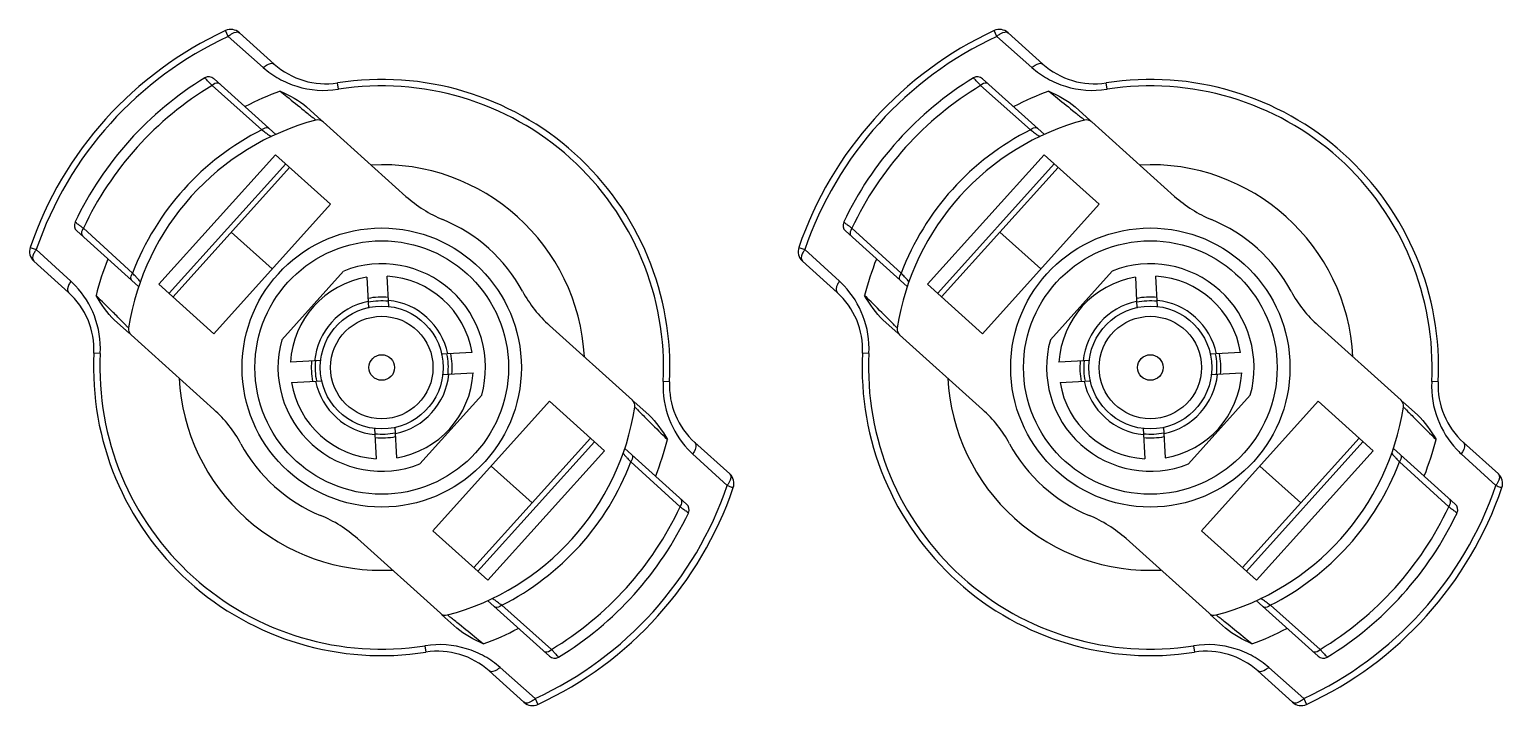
# Model space of a CAD drawing. Header units: millimetres. Extents: x 10297564 to 11610295, y -9287743 to -8409454.
# Drawn here: x 10485959 to 10487112, y -9076658 to -9076129 of the extents above; entities that cross this region are included whole.
import ezdxf

# ---------------------------------------------------------------- set-up
doc = ezdxf.new("R2010")
doc.units = ezdxf.units.MM
doc.header["$LTSCALE"] = 100
doc.layers.add('-0', color=7, linetype='Continuous')

# ---------------------------------------------------------------- blocks, each defined once
blk = doc.blocks.new('인버터 외형도')
at = {"layer": '-0', "linetype": 'Continuous'}
for p, q in [((87730.3, 54042.63), (87728.72, 54046.04)), ((87757.35, 54026.42), (87736.92, 54044.81)), ((88181.77, 54042.63), (88180.19, 54046.04)), ((88208.82, 54026.42), (88188.39, 54044.81)), ((87730.3, 54042.63), (87750.93, 54024.33)), ((88181.77, 54042.63), (88202.4, 54024.33)), ((87758.26, 53985.09), (87721.97, 54017.77)), ((88209.73, 53985.09), (88173.44, 54017.77)), ((87720.81, 54013.81), (87750.01, 53987.78)), ((87795.07, 54011.64), (87794.49, 54015.36)), ((88172.28, 54013.81), (88201.47, 53987.78)), ((88246.54, 54011.64), (88245.96, 54015.36)), ((87785.09, 53993.33), (87776.39, 54001.17)), ((88236.56, 53993.33), (88227.86, 54001.17)), ((87786.02, 53992.5), (87834.73, 53948.64)), ((88237.49, 53992.5), (88286.2, 53948.64)), ((87758.09, 53973.1), (87689.61, 53897.05)), ((87764.07, 53967.71), (87695.59, 53891.67)), ((87766.37, 53965.64), (87697.9, 53889.59)), ((87758.09, 53973.1), (87790.42, 53943.99)), ((88209.56, 53973.1), (88141.08, 53897.05)), ((88215.54, 53967.71), (88147.06, 53891.67)), ((88217.84, 53965.64), (88149.37, 53889.59)), ((88209.56, 53973.1), (88241.89, 53943.99)), ((87790.42, 53943.99), (87721.94, 53867.94)), ((88241.89, 53943.99), (88173.41, 53867.94)), ((87677.71, 53895.62), (87641.42, 53928.3)), ((87674.17, 53903.56), (87645.23, 53929.87)), ((87732.13, 53927.62), (87756.18, 53905.97)), ((88129.18, 53895.62), (88092.89, 53928.3)), ((88125.64, 53903.56), (88096.7, 53929.87)), ((88183.6, 53927.62), (88207.65, 53905.97)), ((87614, 53918.63), (87617.56, 53917.42)), ((87637.92, 53898.81), (87617.56, 53917.42)), ((88065.47, 53918.63), (88069.03, 53917.42)), ((88089.39, 53898.81), (88069.03, 53917.42)), ((87616.08, 53910.6), (87636.51, 53892.21)), ((88067.55, 53910.6), (88087.98, 53892.21)), ((87721.94, 53867.94), (87689.61, 53897.05)), ((87761.76, 53864.37), (87798.13, 53904.77)), ((87811.68, 53901.09), (87812.63, 53883.03)), ((87824.65, 53883.66), (87823.7, 53901.72)), ((88173.41, 53867.94), (88141.08, 53897.05)), ((88213.23, 53864.37), (88249.6, 53904.77)), ((88263.15, 53901.09), (88264.09, 53883.03)), ((88276.12, 53883.66), (88275.17, 53901.72)), ((87672.22, 53868.16), (87663.61, 53875.92)), ((87967.73, 53828.89), (87919.02, 53872.74)), ((88123.69, 53868.16), (88115.08, 53875.92)), ((88419.2, 53828.89), (88370.49, 53872.74)), ((87673.24, 53867.24), (87721.95, 53823.39)), ((88124.71, 53867.24), (88173.42, 53823.39)), ((87655.15, 53856.24), (87651.39, 53856.43)), ((87873.51, 53856.87), (87855.45, 53855.92)), ((88106.62, 53856.24), (88102.86, 53856.43)), ((88324.98, 53856.87), (88306.92, 53855.92)), ((87784.89, 53852.23), (87766.83, 53851.28)), ((87856.08, 53843.9), (87874.14, 53844.85)), ((88236.36, 53852.23), (88218.3, 53851.28)), ((88307.55, 53843.9), (88325.61, 53844.85)), ((87767.46, 53839.26), (87785.52, 53840.2)), ((87989.58, 53839.7), (87985.82, 53839.88)), ((88218.93, 53839.26), (88236.99, 53840.2)), ((88441.05, 53839.7), (88437.29, 53839.88)), ((87879.21, 53831.76), (87842.84, 53791.36)), ((87850.55, 53752.14), (87919.03, 53828.19)), ((87919.03, 53828.19), (87951.36, 53799.08)), ((87968.75, 53827.97), (87977.36, 53820.21)), ((88330.68, 53831.76), (88294.31, 53791.36)), ((88302.02, 53752.14), (88370.5, 53828.19)), ((88370.5, 53828.19), (88402.83, 53799.08)), ((88420.22, 53827.97), (88428.83, 53820.21)), ((87816.32, 53812.47), (87817.27, 53794.41)), ((87829.29, 53795.04), (87828.35, 53813.1)), ((88267.79, 53812.47), (88268.74, 53794.41)), ((88280.76, 53795.04), (88279.82, 53813.1)), ((87874.6, 53730.49), (87943.07, 53806.54)), ((87876.9, 53728.41), (87945.38, 53804.46)), ((88024.89, 53785.52), (88004.46, 53803.91)), ((88326.07, 53730.49), (88394.54, 53806.54)), ((88328.37, 53728.41), (88396.85, 53804.46)), ((88476.36, 53785.52), (88455.93, 53803.91)), ((87951.36, 53799.08), (87882.88, 53723.03)), ((87999.55, 53767.83), (87963.26, 53800.51)), ((87966.8, 53792.57), (87995.74, 53766.26)), ((88003.05, 53797.31), (88023.41, 53778.71)), ((88402.83, 53799.08), (88334.35, 53723.03)), ((88451.02, 53767.83), (88414.73, 53800.51)), ((88418.27, 53792.57), (88447.21, 53766.26)), ((88454.52, 53797.31), (88474.88, 53778.71)), ((87908.84, 53768.51), (87884.79, 53790.16)), ((88360.31, 53768.51), (88336.26, 53790.16)), ((87882.88, 53723.03), (87850.55, 53752.14)), ((88334.35, 53723.03), (88302.02, 53752.14)), ((87806.24, 53747.49), (87854.95, 53703.63)), ((88257.71, 53747.49), (88306.42, 53703.63)), ((87919, 53678.36), (87882.71, 53711.04)), ((87920.16, 53682.32), (87890.97, 53708.35)), ((88370.47, 53678.36), (88334.18, 53711.04)), ((88371.63, 53682.32), (88342.44, 53708.35)), ((87855.88, 53702.8), (87864.58, 53694.96)), ((88307.35, 53702.8), (88316.05, 53694.96)), ((87845.9, 53684.49), (87846.48, 53680.77)), ((88297.37, 53684.49), (88297.95, 53680.77)), ((87910.67, 53653.5), (87890.04, 53671.8)), ((88362.14, 53653.5), (88341.51, 53671.8)), ((87883.62, 53669.71), (87904.05, 53651.32)), ((88335.09, 53669.71), (88355.52, 53651.32)), ((87910.67, 53653.5), (87912.25, 53650.09)), ((88362.14, 53653.5), (88363.72, 53650.09))]:
    blk.add_line(p, q, dxfattribs=at)
for centre, radius in [((87820.49, 53848.06), 82.02), ((87820.49, 53848.06), 74.49), ((88271.95, 53848.06), 82.02), ((88271.95, 53848.06), 74.49), ((87820.49, 53848.06), 36.12), ((88271.95, 53848.06), 36.12), ((87820.49, 53848.06), 30.1), ((88271.95, 53848.06), 30.1), ((87820.49, 53848.06), 7.52), ((88271.95, 53848.06), 7.52)]:
    blk.add_circle(centre, radius, dxfattribs=at)
for centre, radius, start, end in [((87820.49, 53848.06), 218.21, 114.8676, 161.1324), ((87731.89, 54039.22), 7.52, 48.00002, 114.8676), ((88271.95, 53848.06), 218.21, 114.8676, 161.1324), ((88183.36, 54039.22), 7.52, 48.00002, 114.8676), ((87820.49, 53848.06), 214.45, 114.86886, 161.13137), ((87740.3, 54031.77), 14.76, 129.29615, 132.65506), ((88271.95, 53848.06), 214.45, 114.86886, 161.13137), ((88191.77, 54031.77), 14.76, 129.29615, 132.65506), ((87787.55, 54059.97), 45.15, 227.99998, 278.83328), ((88239.02, 54059.97), 45.15, 227.99998, 278.83328), ((87820.49, 53848.06), 199.4, 121.39845, 154.60155), ((87718.95, 54014.41), 4.51, 48, 121.39845), ((88271.95, 53848.06), 199.4, 121.39845, 154.60155), ((88170.42, 54014.41), 4.51, 48, 121.39845), ((87820.49, 53848.06), 193.41, 121.02237, 154.97763), ((87943.13, 54225.45), 306.96, 223.18114, 223.59097), ((87820.49, 53848.06), 173.06, 110.16143, 117.59726), ((87820.49, 53848.06), 169.3, 357.16671, 98.83329), ((87788.24, 54050.91), 39.86, 279.43841, 279.86675), ((87820.49, 53848.06), 165.54, 357.16759, 98.83305), ((88271.95, 53848.06), 193.41, 121.02237, 154.97763), ((88394.6, 54225.45), 306.96, 223.18114, 223.59097), ((88271.95, 53848.06), 173.06, 110.16143, 117.59726), ((88271.95, 53848.06), 169.3, 357.16671, 98.83329), ((88239.71, 54050.91), 39.86, 279.43841, 279.86675), ((88271.95, 53848.06), 165.54, 357.16759, 98.83305), ((87820.49, 53848.06), 150.49, 104.88018, 171.11982), ((87783, 53989.14), 4.51, 48, 104.88018), ((88271.95, 53848.06), 150.49, 104.88018, 171.11982), ((88234.47, 53989.14), 4.51, 48, 104.88018), ((87820.49, 53848.06), 156.48, 116.76957, 159.23012), ((87950.04, 54256.08), 334.64, 233.80746, 233.93166), ((88271.95, 53848.06), 156.48, 116.76957, 159.23012), ((88401.51, 54256.08), 334.64, 233.80746, 233.93166), ((87820.49, 53848.06), 119.18, 3, 93), ((88271.95, 53848.06), 119.18, 3, 93), ((87885.08, 54004.56), 75.24, 228, 247.57184), ((88336.55, 54004.56), 75.24, 228, 247.57184), ((87644.44, 53931.65), 4.51, 154.60155, 228), ((87459.25, 53688.29), 304.87, 52.40839, 52.82099), ((87820.49, 53848.06), 94.06, 28.42816, 67.57184), ((88095.91, 53931.65), 4.51, 154.60155, 228), ((87910.72, 53688.29), 304.87, 52.40839, 52.82099), ((88271.95, 53848.06), 94.06, 28.42816, 67.57184), ((87621.12, 53916.2), 7.52, 161.1324, 227.99998), ((87629.38, 53908.62), 14.73, 143.34326, 146.70726), ((88072.59, 53916.2), 7.52, 161.1324, 227.99998), ((88080.85, 53908.62), 14.73, 143.34326, 146.70726), ((87820.49, 53848.06), 173.06, 158.40274, 165.83857), ((87820.49, 53848.06), 60.95, 344.48364, 111.51636), ((88271.95, 53848.06), 173.06, 158.40274, 165.83857), ((88271.95, 53848.06), 60.95, 344.48364, 111.51636), ((87583.9, 53842.57), 77.98, 43.2552, 46.15519), ((87429.72, 53677.9), 332.65, 42.06884, 42.19356), ((87820.49, 53848.06), 53.75, 99.43017, 176.56979), ((87820.49, 53848.06), 53.75, 9.43018, 86.56983), ((88035.37, 53842.57), 77.98, 43.2552, 46.15519), ((87881.19, 53677.9), 332.65, 42.06884, 42.19356), ((88271.95, 53848.06), 53.75, 99.43017, 176.56979), ((88271.95, 53848.06), 53.75, 9.43018, 86.56983), ((87606.3, 53858.66), 45.15, 357.16671, 48.00001), ((87820.49, 53848.06), 41.38, 84.6364, 101.3636), ((87969.37, 53928.66), 75.24, 208.42816, 228), ((88057.77, 53858.66), 45.15, 357.16671, 48.00001), ((88271.95, 53848.06), 41.38, 84.6364, 101.3636), ((88420.84, 53928.66), 75.24, 208.42816, 228), ((87820.49, 53848.06), 39.64, 101.73415, 174.26585), ((87820.49, 53848.06), 39.13, 84.24614, 101.75386), ((87820.49, 53848.06), 39.64, 11.73415, 84.26585), ((88271.95, 53848.06), 39.64, 101.73415, 174.26585), ((88271.95, 53848.06), 39.13, 84.24614, 101.75386), ((88271.95, 53848.06), 39.64, 11.73415, 84.26585), ((87676.26, 53870.6), 4.51, 171.11982, 228), ((88127.73, 53870.6), 4.51, 171.11982, 228), ((87820.49, 53848.06), 60.95, 164.48364, 291.51636), ((88271.95, 53848.06), 60.95, 164.48364, 291.51636), ((87820.49, 53848.06), 169.3, 177.16671, 278.83329), ((87820.49, 53848.06), 165.54, 177.16759, 278.83305), ((87613.75, 53858.98), 41.49, 356.21331, 356.63414), ((87820.49, 53848.06), 39.13, 354.24614, 11.75386), ((87820.49, 53848.06), 41.38, 354.6364, 11.3636), ((88271.95, 53848.06), 169.3, 177.16671, 278.83329), ((88271.95, 53848.06), 165.54, 177.16759, 278.83305), ((88065.22, 53858.98), 41.49, 356.21331, 356.63414), ((88271.95, 53848.06), 39.13, 354.24614, 11.75386), ((88271.95, 53848.06), 41.38, 354.6364, 11.3636), ((87820.49, 53848.06), 41.38, 174.6364, 191.3636), ((87820.49, 53848.06), 39.13, 174.24614, 191.75386), ((87820.49, 53848.06), 53.75, 279.43017, 356.56979), ((88271.95, 53848.06), 41.38, 174.6364, 191.3636), ((88271.95, 53848.06), 39.13, 174.24614, 191.75386), ((88271.95, 53848.06), 53.75, 279.43017, 356.56979), ((87820.49, 53848.06), 119.18, 183, 273), ((87820.49, 53848.06), 53.75, 189.43018, 266.56983), ((87820.49, 53848.06), 39.64, 191.73415, 264.26585), ((87820.49, 53848.06), 39.64, 281.73415, 354.26585), ((88027.29, 53837.14), 41.56, 176.21907, 176.63928), ((88034.67, 53837.46), 45.15, 177.16671, 228.00002), ((88271.95, 53848.06), 119.18, 183, 273), ((88271.95, 53848.06), 53.75, 189.43018, 266.56983), ((88271.95, 53848.06), 39.64, 191.73415, 264.26585), ((88271.95, 53848.06), 39.64, 281.73415, 354.26585), ((88478.76, 53837.14), 41.56, 176.21907, 176.63928), ((88486.14, 53837.46), 45.15, 177.16671, 228.00002), ((87964.71, 53825.53), 4.51, 351.11982, 48), ((88416.18, 53825.53), 4.51, 351.11982, 48), ((87671.6, 53767.47), 75.24, 28.42816, 48), ((87820.49, 53848.06), 150.49, 284.88018, 351.11982), ((88123.07, 53767.47), 75.24, 28.42816, 48), ((88271.95, 53848.06), 150.49, 284.88018, 351.11982), ((87820.49, 53848.06), 94.06, 208.42816, 247.57184), ((87820.49, 53848.06), 39.13, 264.24614, 281.75386), ((87820.49, 53848.06), 41.38, 264.6364, 281.3636), ((87820.49, 53848.06), 173.06, 338.40274, 345.83857), ((88271.95, 53848.06), 94.06, 208.42816, 247.57184), ((88271.95, 53848.06), 39.13, 264.24614, 281.75386), ((88271.95, 53848.06), 41.38, 264.6364, 281.3636), ((88271.95, 53848.06), 173.06, 338.40274, 345.83857), ((87820.49, 53848.06), 156.48, 296.76957, 339.23012), ((88211.25, 54018.23), 332.65, 222.06884, 222.19356), ((88057.07, 53853.55), 77.97, 223.25525, 226.15551), ((88271.95, 53848.06), 156.48, 296.76957, 339.23012), ((88662.72, 54018.23), 332.65, 222.06884, 222.19356), ((88508.53, 53853.55), 77.97, 223.25525, 226.15551), ((88019.85, 53779.93), 7.52, 341.1324, 47.99998), ((88471.32, 53779.93), 7.52, 341.1324, 47.99998), ((87820.49, 53848.06), 214.45, 294.86846, 341.13116), ((87820.49, 53848.06), 218.21, 294.8676, 341.1324), ((88011.85, 53787.3), 14.41, 323.32345, 326.80304), ((88271.95, 53848.06), 214.45, 294.86846, 341.13116), ((88271.95, 53848.06), 218.21, 294.8676, 341.1324), ((88463.32, 53787.3), 14.41, 323.32345, 326.80304), ((87996.53, 53764.48), 4.51, 334.60155, 48), ((88448, 53764.48), 4.51, 334.60155, 48), ((87755.89, 53691.57), 75.24, 48, 67.57184), ((87820.49, 53848.06), 193.41, 301.02237, 334.97763), ((87820.49, 53848.06), 199.4, 301.39845, 334.60155), ((88181.72, 54007.83), 304.87, 232.40839, 232.82099), ((88207.36, 53691.57), 75.24, 48, 67.57184), ((88271.95, 53848.06), 193.41, 301.02237, 334.97763), ((88271.95, 53848.06), 199.4, 301.39845, 334.60155), ((88633.19, 54007.83), 304.87, 232.40839, 232.82099), ((87690.93, 53440.04), 334.64, 53.80746, 53.93166), ((88142.4, 53440.04), 334.64, 53.80746, 53.93166), ((87857.97, 53706.98), 4.51, 228, 284.88018), ((88309.44, 53706.98), 4.51, 228, 284.88018), ((87820.49, 53848.06), 173.06, 290.16143, 297.59726), ((88271.95, 53848.06), 173.06, 290.16143, 297.59726), ((87852.74, 53645.15), 39.93, 99.4331, 99.86081), ((87853.42, 53636.16), 45.15, 47.99998, 98.83328), ((87697.84, 53470.67), 306.96, 43.18114, 43.59097), ((88304.21, 53645.15), 39.93, 99.4331, 99.86081), ((88304.89, 53636.16), 45.15, 47.99998, 98.83328), ((88149.31, 53470.67), 306.96, 43.18114, 43.59097), ((87922.02, 53681.72), 4.51, 228, 301.39845), ((88373.49, 53681.72), 4.51, 228, 301.39845), ((87909.08, 53656.91), 7.52, 228.00002, 294.8676), ((87900.66, 53664.37), 14.77, 309.29306, 312.64696), ((88360.55, 53656.91), 7.52, 228.00002, 294.8676), ((88352.13, 53664.37), 14.77, 309.29306, 312.64696)]:
    blk.add_arc(centre, radius, start, end, dxfattribs=at)
for points, knots in [([(87730.95, 54043.19), (87731.51, 54043.65), (87733.11, 54044.82), (87735.88, 54045.75), (87736.92, 54044.81)], [0, 0, 0, 0, 0.338702, 1, 1, 1, 1]), ([(88182.42, 54043.19), (88182.98, 54043.65), (88184.58, 54044.82), (88187.35, 54045.75), (88188.39, 54044.81)], [0, 0, 0, 0, 0.338702, 1, 1, 1, 1]), ([(87750.93, 54024.33), (87751.5, 54024.84), (87753.18, 54026.19), (87756.2, 54027.45), (87757.35, 54026.42)], [0, 0, 0, 0, 0.332084, 1, 1, 1, 1]), ([(88202.4, 54024.33), (88202.97, 54024.84), (88204.65, 54026.19), (88207.67, 54027.45), (88208.82, 54026.42)], [0, 0, 0, 0, 0.332084, 1, 1, 1, 1]), ([(87719.3, 54015.4), (87718.92, 54015.81), (87718.25, 54016.47), (87717.42, 54017.5), (87716.88, 54017.81), (87716.67, 54018.31), (87716.6, 54018.26)], [0, 0, 0, 0, 0.424919, 0.740108, 0.93407, 1, 1, 1, 1]), ([(87750.93, 54024.33), (87753.78, 54021.93), (87759.92, 54017.39), (87774.42, 54011.32), (87786.83, 54010.27), (87794.77, 54011.59)], [0, 0, 0, 0, 0.238069, 0.484653, 1, 1, 1, 1]), ([(88170.77, 54015.4), (88170.39, 54015.81), (88169.72, 54016.47), (88168.89, 54017.5), (88168.35, 54017.81), (88168.14, 54018.31), (88168.07, 54018.26)], [0, 0, 0, 0, 0.424919, 0.740108, 0.93407, 1, 1, 1, 1]), ([(88202.4, 54024.33), (88205.25, 54021.93), (88211.39, 54017.39), (88225.89, 54011.32), (88238.29, 54010.27), (88246.24, 54011.59)], [0, 0, 0, 0, 0.238069, 0.484653, 1, 1, 1, 1]), ([(87725.23, 54014.83), (87725, 54015.04), (87723.44, 54015.69), (87721.76, 54014.67), (87720.81, 54013.81)], [0, 0, 0, 0, 0.196664, 1, 1, 1, 1]), ([(87760.84, 54010.52), (87762.15, 54009.46), (87766.81, 54005.65), (87771.47, 54001.84), (87774.84, 53999.13)], [0, 0, 0, 0, 0.281113, 1, 1, 1, 1]), ([(88176.7, 54014.83), (88176.47, 54015.04), (88174.91, 54015.69), (88173.23, 54014.67), (88172.28, 54013.81)], [0, 0, 0, 0, 0.196664, 1, 1, 1, 1]), ([(88212.31, 54010.52), (88213.62, 54009.46), (88218.28, 54005.65), (88222.94, 54001.84), (88226.31, 53999.13)], [0, 0, 0, 0, 0.281113, 1, 1, 1, 1]), ([(87774.84, 53999.13), (87775.81, 53998.35), (87777.53, 53997.03), (87779.67, 53995.08), (87781.1, 53994.37), (87781.64, 53993.45), (87781.84, 53993.51)], [0, 0, 0, 0, 0.416449, 0.733013, 0.931329, 1, 1, 1, 1]), ([(88226.31, 53999.13), (88227.28, 53998.35), (88229, 53997.03), (88231.14, 53995.08), (88232.57, 53994.37), (88233.11, 53993.45), (88233.31, 53993.51)], [0, 0, 0, 0, 0.416449, 0.733013, 0.931329, 1, 1, 1, 1]), ([(87750, 53987.78), (87750.36, 53988.08), (87751.51, 53988.93), (87753.48, 53989.39), (87754.25, 53988.7)], [0, 0, 0, 0, 0.312788, 1, 1, 1, 1]), ([(87753.02, 53985.59), (87753.63, 53985.15), (87754.4, 53984.45), (87755.25, 53984.1), (87755.45, 53983.78), (87755.52, 53983.81)], [0, 0, 0, 0, 0.736988, 0.932727, 1, 1, 1, 1]), ([(88201.47, 53987.78), (88201.83, 53988.08), (88202.98, 53988.93), (88204.95, 53989.39), (88205.72, 53988.7)], [0, 0, 0, 0, 0.312788, 1, 1, 1, 1]), ([(88204.49, 53985.59), (88205.1, 53985.15), (88205.87, 53984.45), (88206.72, 53984.1), (88206.92, 53983.78), (88206.99, 53983.81)], [0, 0, 0, 0, 0.736988, 0.932727, 1, 1, 1, 1]), ([(87640.36, 53933.59), (87640.32, 53933.51), (87640.84, 53933.36), (87641.21, 53932.85), (87642.31, 53932.14), (87643.04, 53931.54), (87643.49, 53931.2)], [0, 0, 0, 0, 0.065935, 0.259896, 0.575085, 1, 1, 1, 1]), ([(88091.83, 53933.59), (88091.79, 53933.51), (88092.31, 53933.36), (88092.68, 53932.85), (88093.78, 53932.14), (88094.51, 53931.54), (88094.96, 53931.2)], [0, 0, 0, 0, 0.065935, 0.259896, 0.575085, 1, 1, 1, 1]), ([(87645.23, 53929.87), (87644.94, 53929.46), (87644.14, 53928.19), (87643.88, 53926.08), (87644.67, 53925.36)], [0, 0, 0, 0, 0.318855, 1, 1, 1, 1]), ([(88096.7, 53929.87), (88096.41, 53929.46), (88095.61, 53928.19), (88095.35, 53926.08), (88096.14, 53925.36)], [0, 0, 0, 0, 0.318855, 1, 1, 1, 1]), ([(87617.07, 53916.71), (87616.67, 53916.11), (87615.67, 53914.39), (87615.04, 53911.54), (87616.09, 53910.6)], [0, 0, 0, 0, 0.338669, 1, 1, 1, 1]), ([(88068.54, 53916.71), (88068.14, 53916.11), (88067.14, 53914.39), (88066.51, 53911.54), (88067.56, 53910.6)], [0, 0, 0, 0, 0.338669, 1, 1, 1, 1]), ([(87637.92, 53898.81), (87637.47, 53898.19), (87636.3, 53896.39), (87635.36, 53893.25), (87636.51, 53892.21)], [0, 0, 0, 0, 0.332083, 1, 1, 1, 1]), ([(87673.69, 53899.24), (87673.47, 53899.43), (87672.71, 53900.84), (87673.47, 53902.54), (87674.17, 53903.55)], [0, 0, 0, 0, 0.191653, 1, 1, 1, 1]), ([(87678.69, 53898.49), (87678.72, 53898.55), (87678.38, 53898.73), (87677.94, 53899.54), (87677.16, 53900.22), (87676.66, 53900.78)], [0, 0, 0, 0, 0.067289, 0.263023, 1, 1, 1, 1]), ([(88089.39, 53898.81), (88088.94, 53898.19), (88087.77, 53896.39), (88086.83, 53893.25), (88087.98, 53892.21)], [0, 0, 0, 0, 0.332083, 1, 1, 1, 1]), ([(88125.16, 53899.24), (88124.94, 53899.43), (88124.18, 53900.84), (88124.94, 53902.54), (88125.64, 53903.55)], [0, 0, 0, 0, 0.191653, 1, 1, 1, 1]), ([(88130.16, 53898.49), (88130.19, 53898.55), (88129.85, 53898.73), (88129.41, 53899.54), (88128.63, 53900.22), (88128.13, 53900.78)], [0, 0, 0, 0, 0.067289, 0.263023, 1, 1, 1, 1]), ([(87655.17, 53856.55), (87655.6, 53863.9), (87653.2, 53878.5), (87645.44, 53890.96), (87640.69, 53896.01)], [0, 0, 0, 0, 0.515411, 1, 1, 1, 1]), ([(87665.48, 53877.67), (87664.57, 53878.58), (87660.33, 53882.86), (87656.01, 53887.05), (87652.68, 53890.4)], [0, 0, 0, 0, 0.214659, 1, 1, 1, 1]), ([(88106.64, 53856.55), (88107.07, 53863.9), (88104.67, 53878.5), (88096.9, 53890.96), (88092.16, 53896.01)], [0, 0, 0, 0, 0.515411, 1, 1, 1, 1]), ([(88116.95, 53877.67), (88116.04, 53878.58), (88111.8, 53882.86), (88107.48, 53887.05), (88104.15, 53890.4)], [0, 0, 0, 0, 0.214659, 1, 1, 1, 1]), ([(87671.8, 53871.3), (87671.83, 53871.5), (87670.86, 53871.94), (87670.01, 53873.29), (87667.84, 53875.21), (87666.36, 53876.78), (87665.48, 53877.67)], [0, 0, 0, 0, 0.068681, 0.266975, 0.583551, 1, 1, 1, 1]), ([(88123.27, 53871.3), (88123.3, 53871.5), (88122.33, 53871.94), (88121.47, 53873.29), (88119.31, 53875.21), (88117.83, 53876.78), (88116.95, 53877.67)], [0, 0, 0, 0, 0.068681, 0.266975, 0.583551, 1, 1, 1, 1]), ([(87985.8, 53839.58), (87985.37, 53832.22), (87987.77, 53817.63), (87995.54, 53805.17), (88000.28, 53800.12)], [0, 0, 0, 0, 0.515411, 1, 1, 1, 1]), ([(88437.27, 53839.58), (88436.84, 53832.22), (88439.24, 53817.63), (88447, 53805.17), (88451.75, 53800.12)], [0, 0, 0, 0, 0.515411, 1, 1, 1, 1]), ([(87969.17, 53824.83), (87969.14, 53824.63), (87970.11, 53824.19), (87970.97, 53822.84), (87973.13, 53820.92), (87974.61, 53819.34), (87975.49, 53818.46)], [0, 0, 0, 0, 0.068681, 0.266975, 0.583551, 1, 1, 1, 1]), ([(88420.64, 53824.83), (88420.61, 53824.63), (88421.58, 53824.19), (88422.43, 53822.84), (88424.6, 53820.92), (88426.08, 53819.34), (88426.96, 53818.46)], [0, 0, 0, 0, 0.068681, 0.266975, 0.583551, 1, 1, 1, 1]), ([(87975.49, 53818.46), (87976.4, 53817.55), (87980.64, 53813.27), (87984.96, 53809.08), (87988.29, 53805.72)], [0, 0, 0, 0, 0.214659, 1, 1, 1, 1]), ([(88426.96, 53818.46), (88427.87, 53817.55), (88432.11, 53813.27), (88436.43, 53809.08), (88439.76, 53805.72)], [0, 0, 0, 0, 0.214659, 1, 1, 1, 1]), ([(88004.46, 53803.91), (88004.75, 53803.65), (88005.77, 53801.33), (88004.21, 53798.9), (88003.05, 53797.31)], [0, 0, 0, 0, 0.166451, 1, 1, 1, 1]), ([(88455.93, 53803.91), (88456.22, 53803.65), (88457.24, 53801.33), (88455.68, 53798.9), (88454.52, 53797.31)], [0, 0, 0, 0, 0.166451, 1, 1, 1, 1]), ([(87962.28, 53797.64), (87962.25, 53797.57), (87962.59, 53797.4), (87963.03, 53796.59), (87963.81, 53795.9), (87964.31, 53795.34)], [0, 0, 0, 0, 0.067289, 0.263023, 1, 1, 1, 1]), ([(87967.28, 53796.89), (87967.5, 53796.7), (87968.26, 53795.28), (87967.5, 53793.59), (87966.8, 53792.57)], [0, 0, 0, 0, 0.191653, 1, 1, 1, 1]), ([(88413.75, 53797.64), (88413.72, 53797.57), (88414.06, 53797.4), (88414.5, 53796.59), (88415.28, 53795.9), (88415.78, 53795.34)], [0, 0, 0, 0, 0.067289, 0.263023, 1, 1, 1, 1]), ([(88418.75, 53796.89), (88418.97, 53796.7), (88419.73, 53795.28), (88418.97, 53793.59), (88418.27, 53792.57)], [0, 0, 0, 0, 0.191653, 1, 1, 1, 1]), ([(88024.89, 53785.52), (88025.17, 53785.27), (88026.16, 53783.18), (88024.88, 53780.9), (88023.91, 53779.42)], [0, 0, 0, 0, 0.177307, 1, 1, 1, 1]), ([(88476.36, 53785.52), (88476.64, 53785.27), (88477.63, 53783.18), (88476.35, 53780.9), (88475.38, 53779.42)], [0, 0, 0, 0, 0.177307, 1, 1, 1, 1]), ([(88023.41, 53778.71), (88023.92, 53778.64), (88024.73, 53778.24), (88025.92, 53777.78), (88026.5, 53777.79), (88026.94, 53777.42), (88026.97, 53777.5)], [0, 0, 0, 0, 0.41407, 0.731866, 0.931777, 1, 1, 1, 1]), ([(88474.88, 53778.71), (88475.39, 53778.64), (88476.2, 53778.24), (88477.39, 53777.78), (88477.97, 53777.79), (88478.41, 53777.42), (88478.44, 53777.5)], [0, 0, 0, 0, 0.41407, 0.731866, 0.931777, 1, 1, 1, 1]), ([(87995.74, 53766.26), (87996.03, 53766.66), (87996.83, 53767.94), (87997.09, 53770.05), (87996.3, 53770.76)], [0, 0, 0, 0, 0.318855, 1, 1, 1, 1]), ([(88447.21, 53766.26), (88447.5, 53766.66), (88448.3, 53767.94), (88448.56, 53770.05), (88447.77, 53770.76)], [0, 0, 0, 0, 0.318855, 1, 1, 1, 1]), ([(88000.61, 53762.54), (88000.65, 53762.62), (88000.13, 53762.77), (87999.77, 53763.28), (87998.66, 53763.99), (87997.93, 53764.59), (87997.48, 53764.93)], [0, 0, 0, 0, 0.065935, 0.259896, 0.575085, 1, 1, 1, 1]), ([(88452.08, 53762.54), (88452.12, 53762.62), (88451.6, 53762.77), (88451.23, 53763.28), (88450.13, 53763.99), (88449.4, 53764.59), (88448.95, 53764.93)], [0, 0, 0, 0, 0.065935, 0.259896, 0.575085, 1, 1, 1, 1]), ([(87887.95, 53710.54), (87887.34, 53710.98), (87886.57, 53711.68), (87885.72, 53712.03), (87885.52, 53712.35), (87885.46, 53712.32)], [0, 0, 0, 0, 0.736988, 0.932727, 1, 1, 1, 1]), ([(87890.97, 53708.35), (87890.61, 53708.05), (87889.46, 53707.19), (87887.49, 53706.73), (87886.72, 53707.42)], [0, 0, 0, 0, 0.312788, 1, 1, 1, 1]), ([(88339.42, 53710.54), (88338.81, 53710.98), (88338.04, 53711.68), (88337.19, 53712.03), (88336.99, 53712.35), (88336.92, 53712.32)], [0, 0, 0, 0, 0.736988, 0.932727, 1, 1, 1, 1]), ([(88342.44, 53708.35), (88342.08, 53708.05), (88340.93, 53707.19), (88338.96, 53706.73), (88338.19, 53707.42)], [0, 0, 0, 0, 0.312788, 1, 1, 1, 1]), ([(87866.13, 53697), (87865.16, 53697.78), (87863.44, 53699.09), (87861.3, 53701.04), (87859.87, 53701.76), (87859.33, 53702.67), (87859.13, 53702.62)], [0, 0, 0, 0, 0.416449, 0.733013, 0.931329, 1, 1, 1, 1]), ([(88317.6, 53697), (88316.63, 53697.78), (88314.91, 53699.09), (88312.77, 53701.04), (88311.34, 53701.76), (88310.8, 53702.67), (88310.6, 53702.62)], [0, 0, 0, 0, 0.416449, 0.733013, 0.931329, 1, 1, 1, 1]), ([(87880.13, 53685.61), (87878.82, 53686.67), (87874.16, 53690.48), (87869.5, 53694.29), (87866.13, 53697)], [0, 0, 0, 0, 0.281113, 1, 1, 1, 1]), ([(88331.6, 53685.61), (88330.29, 53686.67), (88325.63, 53690.48), (88320.97, 53694.29), (88317.6, 53697)], [0, 0, 0, 0, 0.281113, 1, 1, 1, 1]), ([(87890.04, 53671.8), (87887.19, 53674.2), (87881.05, 53678.74), (87866.55, 53684.81), (87854.15, 53685.86), (87846.2, 53684.54)], [0, 0, 0, 0, 0.238069, 0.484653, 1, 1, 1, 1]), ([(87915.74, 53681.29), (87915.97, 53681.08), (87917.53, 53680.43), (87919.21, 53681.46), (87920.16, 53682.32)], [0, 0, 0, 0, 0.196664, 1, 1, 1, 1]), ([(87921.67, 53680.73), (87922.05, 53680.32), (87922.72, 53679.65), (87923.55, 53678.63), (87924.09, 53678.32), (87924.3, 53677.82), (87924.37, 53677.86)], [0, 0, 0, 0, 0.424919, 0.740108, 0.93407, 1, 1, 1, 1]), ([(88341.51, 53671.8), (88338.66, 53674.2), (88332.52, 53678.74), (88318.02, 53684.81), (88305.62, 53685.86), (88297.67, 53684.54)], [0, 0, 0, 0, 0.238069, 0.484653, 1, 1, 1, 1]), ([(88367.21, 53681.29), (88367.44, 53681.08), (88369, 53680.43), (88370.68, 53681.46), (88371.63, 53682.32)], [0, 0, 0, 0, 0.196664, 1, 1, 1, 1]), ([(88373.14, 53680.73), (88373.52, 53680.32), (88374.19, 53679.65), (88375.02, 53678.63), (88375.56, 53678.32), (88375.77, 53677.82), (88375.84, 53677.86)], [0, 0, 0, 0, 0.424919, 0.740108, 0.93407, 1, 1, 1, 1]), ([(87890.04, 53671.8), (87889.47, 53671.29), (87887.79, 53669.94), (87884.77, 53668.68), (87883.62, 53669.71)], [0, 0, 0, 0, 0.332084, 1, 1, 1, 1]), ([(88341.51, 53671.8), (88340.94, 53671.29), (88339.26, 53669.94), (88336.24, 53668.68), (88335.09, 53669.71)], [0, 0, 0, 0, 0.332084, 1, 1, 1, 1]), ([(87910.02, 53652.93), (87909.46, 53652.48), (87907.86, 53651.3), (87905.09, 53650.38), (87904.05, 53651.32)], [0, 0, 0, 0, 0.338712, 1, 1, 1, 1]), ([(88361.49, 53652.93), (88360.93, 53652.48), (88359.33, 53651.3), (88356.56, 53650.38), (88355.52, 53651.32)], [0, 0, 0, 0, 0.338712, 1, 1, 1, 1])]:
    blk.add_open_spline(points, degree=3, knots=knots, dxfattribs=at)
for points in [[(87760.84, 54010.52), (87766.32, 54007.97), (87771.89, 54005.21), (87776.39, 54001.17)], [(88212.31, 54010.52), (88217.79, 54007.97), (88223.36, 54005.21), (88227.86, 54001.17)], [(87750, 53987.77), (87750.82, 53987.2), (87751.63, 53986.61), (87752.44, 53986.02)], [(88201.47, 53987.77), (88202.29, 53987.2), (88203.1, 53986.61), (88203.91, 53986.02)], [(87676.17, 53901.32), (87675.5, 53902.06), (87674.83, 53902.8), (87674.17, 53903.56)], [(88127.64, 53901.32), (88126.97, 53902.06), (88126.3, 53902.8), (88125.64, 53903.56)], [(87663.61, 53875.92), (87659.12, 53879.97), (87655.79, 53885.22), (87652.68, 53890.4)], [(88115.08, 53875.92), (88110.59, 53879.97), (88107.26, 53885.22), (88104.15, 53890.4)], [(87977.36, 53820.21), (87981.85, 53816.16), (87985.18, 53810.91), (87988.29, 53805.72)], [(88428.83, 53820.21), (88433.32, 53816.16), (88436.65, 53810.91), (88439.76, 53805.72)], [(87964.8, 53794.81), (87965.47, 53794.07), (87966.14, 53793.33), (87966.8, 53792.57)], [(88416.27, 53794.81), (88416.94, 53794.07), (88417.61, 53793.33), (88418.27, 53792.57)], [(87890.97, 53708.35), (87890.15, 53708.93), (87889.34, 53709.52), (87888.54, 53710.11)], [(88342.44, 53708.35), (88341.62, 53708.93), (88340.81, 53709.52), (88340, 53710.11)], [(87880.13, 53685.61), (87874.65, 53688.16), (87869.08, 53690.91), (87864.58, 53694.96)], [(88331.6, 53685.61), (88326.12, 53688.16), (88320.55, 53690.91), (88316.05, 53694.96)]]:
    blk.add_open_spline(points, degree=3, dxfattribs=at)

msp = doc.modelspace()

# ---------------------------------------------------------------- block references
at = {"xscale": 1.333333333333333, "yscale": 1.333333333333333, "zscale": 1.333333333333333}
msp.add_blockref('인버터 외형도', (10369140.6, -9148191), dxfattribs=at)

doc.saveas('drawing.dxf')
